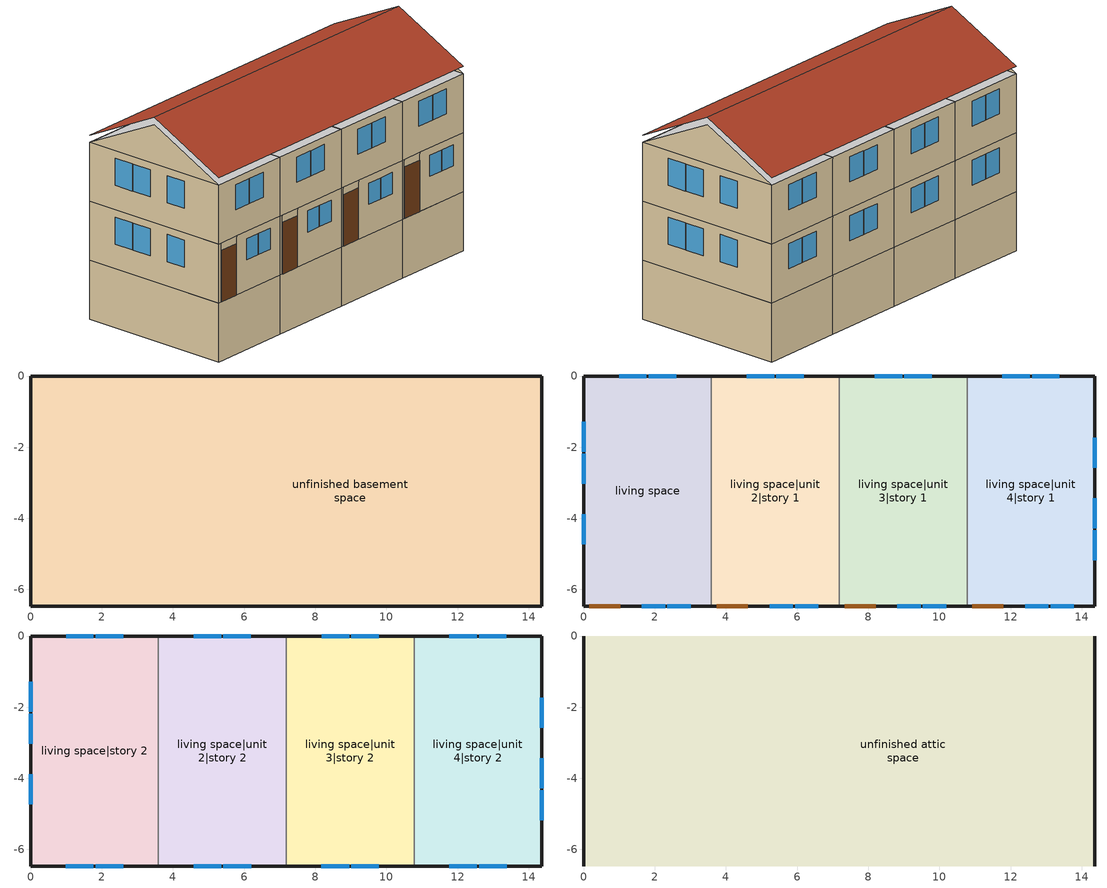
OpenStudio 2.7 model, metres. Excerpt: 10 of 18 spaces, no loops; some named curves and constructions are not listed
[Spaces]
unfinished basement space
 floor foundation (FloorFndGrndUnfinB): 0,-6.47 0,0 3.59,0 3.59,-6.47 z-2.44
 floor foundation (FloorFndGrndUnfinB 3): 3.59,-6.47 3.59,0 7.18,0 7.18,-6.47 z-2.44
 floor foundation (FloorFndGrndUnfinB 1): 7.18,-6.47 7.18,0 10.78,0 10.78,-6.47 z-2.44
 floor foundation (FloorFndGrndUnfinB 2): 10.78,-6.47 10.78,0 14.37,0 14.37,-6.47 z-2.44
 wall foundation (WallFndGrndUnfinB): 3.59,0 0,0 0,-6.47 3.59,-6.47 z-2.44:0
 wall foundation (WallFndGrndUnfinB 3): 3.59,-6.47 7.18,-6.47 / 7.18,0 3.59,0 z-2.44:0
 wall foundation (WallFndGrndUnfinB 1): 7.18,-6.47 10.78,-6.47 / 10.78,0 7.18,0 z-2.44:0
 wall foundation (WallFndGrndUnfinB 2): 10.78,-6.47 14.37,-6.47 14.37,0 10.78,0 z-2.44:0
living space
 floor to unfinished basement space (FloorUnfinBInsFin Reversed): 0,-6.47 0,0 3.59,0 3.59,-6.47 z0
 wall outside (WallExtInsFin): 3.59,0 0,0 0,-6.47 0.13,-6.47 1.05,-6.47 3.59,-6.47 z0:2.44
 wall to living space|unit 2|story 1 (WallIntFinUninsFin Reversed): 3.59,-6.47 3.59,0 z0:2.44
 window (WindowConstruction): 1.64,-6.47 2.29,-6.47 / 2.35,-6.47 3,-6.47 z1.26:2.13; 2.6,0 1.83,0 / 1.77,0 1,0 z1.11:2.13; 0,-1.28 0,-2.12 / 0,-2.19 0,-3.03 / 0,-3.89 0,-4.73 z1.01:2.13
 door (Door): 0.15,-6.47 1.02,-6.47 z0:2.13
living space|unit 2|story 1
 floor to unfinished basement space (FloorUnfinBInsFin Reversed): 3.59,-6.47 3.59,0 7.18,0 7.18,-6.47 z0
 wall outside (WallExtInsFin): 7.18,0 3.59,0 / 3.59,-6.47 3.72,-6.47 4.64,-6.47 7.18,-6.47 z0:2.44
 wall to living space|unit 3|story 1 (WallIntFinUninsFin Reversed): 7.18,-6.47 7.18,0 z0:2.44
 window (WindowConstruction): 5.23,-6.47 5.88,-6.47 / 5.94,-6.47 6.6,-6.47 z1.26:2.13; 6.19,0 5.42,0 / 5.36,0 4.59,0 z1.11:2.13
 door (Door): 3.74,-6.47 4.62,-6.47 z0:2.13
living space|unit 3|story 1
 floor to unfinished basement space (FloorUnfinBInsFin Reversed): 7.18,-6.47 7.18,0 10.78,0 10.78,-6.47 z0
 wall outside (WallExtInsFin): 10.78,0 7.18,0 / 7.18,-6.47 7.31,-6.47 8.23,-6.47 10.78,-6.47 z0:2.44
 wall to living space|unit 4|story 1 (WallIntFinUninsFin Reversed): 10.78,-6.47 10.78,0 z0:2.44
 window (WindowConstruction): 8.82,-6.47 9.47,-6.47 / 9.54,-6.47 10.19,-6.47 z1.26:2.13; 9.78,0 9.01,0 / 8.95,0 8.18,0 z1.11:2.13
 door (Door): 7.34,-6.47 8.21,-6.47 z0:2.13
living space|unit 4|story 1
 floor to unfinished basement space (FloorUnfinBInsFin Reversed): 10.78,-6.47 10.78,0 14.37,0 14.37,-6.47 z0
 wall outside (WallExtInsFin): 10.78,-6.47 10.9,-6.47 11.82,-6.47 14.37,-6.47 14.37,0 10.78,0 z0:2.44
 window (WindowConstruction): 12.41,-6.47 13.07,-6.47 / 13.13,-6.47 13.78,-6.47 z1.26:2.13; 13.37,0 12.6,0 / 12.54,0 11.77,0 z1.11:2.13; 14.37,-5.18 14.37,-4.34 / 14.37,-4.28 14.37,-3.44 / 14.37,-2.58 14.37,-1.73 z1.01:2.13
 door (Door): 10.93,-6.47 11.8,-6.47 z0:2.13
living space|story 2
 floor to living space (FloorFinUninsFin): 0,-6.47 0,0 3.59,0 3.59,-6.47 z2.44
 wall outside (WallExtInsFin): 3.59,0 0,0 0,-6.47 3.59,-6.47 z2.44:4.88
 wall to living space|unit 2|story 2 (WallIntFinUninsFin Reversed): 3.59,-6.47 3.59,0 z2.44:4.88
 window (WindowConstruction): 0.99,-6.47 1.77,-6.47 / 1.83,-6.47 2.6,-6.47 z3.54:4.57; 2.6,0 1.83,0 / 1.77,0 1,0 z3.55:4.57; 0,-1.28 0,-2.12 / 0,-2.19 0,-3.03 / 0,-3.89 0,-4.73 z3.45:4.57
living space|unit 2|story 2
 floor to living space|unit 2|story 1 (FloorFinUninsFin): 3.59,-6.47 3.59,0 7.18,0 7.18,-6.47 z2.44
 wall outside (WallExtInsFin): 3.59,-6.47 7.18,-6.47 / 7.18,0 3.59,0 z2.44:4.88
 wall to living space|unit 3|story 2 (WallIntFinUninsFin Reversed): 7.18,-6.47 7.18,0 z2.44:4.88
 window (WindowConstruction): 4.58,-6.47 5.36,-6.47 / 5.42,-6.47 6.2,-6.47 z3.54:4.57; 6.19,0 5.42,0 / 5.36,0 4.59,0 z3.55:4.57
living space|unit 3|story 2
 floor to living space|unit 3|story 1 (FloorFinUninsFin): 7.18,-6.47 7.18,0 10.78,0 10.78,-6.47 z2.44
 wall outside (WallExtInsFin): 7.18,-6.47 10.78,-6.47 / 10.78,0 7.18,0 z2.44:4.88
 wall to living space|unit 4|story 2 (WallIntFinUninsFin Reversed): 10.78,-6.47 10.78,0 z2.44:4.88
 window (WindowConstruction): 8.17,-6.47 8.95,-6.47 / 9.01,-6.47 9.79,-6.47 z3.54:4.57; 9.78,0 9.01,0 / 8.95,0 8.18,0 z3.55:4.57
living space|unit 4|story 2
 floor to living space|unit 4|story 1 (FloorFinUninsFin): 10.78,-6.47 10.78,0 14.37,0 14.37,-6.47 z2.44
 wall outside (WallExtInsFin): 10.78,-6.47 14.37,-6.47 14.37,0 10.78,0 z2.44:4.88
 window (WindowConstruction): 11.76,-6.47 12.54,-6.47 / 12.6,-6.47 13.38,-6.47 z3.54:4.57; 13.37,0 12.6,0 / 12.54,0 11.77,0 z3.55:4.57; 14.37,-5.18 14.37,-4.34 / 14.37,-4.28 14.37,-3.44 / 14.37,-2.58 14.37,-1.73 z3.45:4.57
unfinished attic space
 floor to living space|story 2 (FloorFinInsUnfinAttic): 3.59,0 3.59,-6.47 0,-6.47 0,0 z4.88
 floor to living space|unit 2|story 2 (FloorFinInsUnfinAttic): 7.18,0 7.18,-6.47 3.59,-6.47 3.59,0 z4.88
 floor to living space|unit 3|story 2 (FloorFinInsUnfinAttic): 10.78,0 10.78,-6.47 7.18,-6.47 7.18,0 z4.88
 floor to living space|unit 4|story 2 (FloorFinInsUnfinAttic): 14.37,0 14.37,-6.47 10.78,-6.47 10.78,0 z4.88
 wall outside (WallExtUninsUnfin): 0,-3.23,6.49 0,0,4.88 0,-6.47,4.88; 14.37,-3.23,6.49 14.37,-6.47,4.88 14.37,0,4.88
 roof outside (RoofUnfinInsExt): 0,-3.23,6.8 14.37,-3.23,6.8 14.37,0,5.18 0,0,5.18; 14.37,-3.23,6.8 0,-3.23,6.8 0,-6.47,5.18 14.37,-6.47,5.18
[Construction]
FloorFinInsUnfinAttic Reversed: Drywall 0.5 in., FloorUATrussandIns, FloorUAAdditionalCeilingIns
WallIntFinUninsFin: Vinyl, Light, WallStudAndCavity 2, Drywall 0.5 in.
FloorUnfinBInsFin: FloorIns, RoofSheathing, Wood Floor, Floor Covering
FloorFinUninsFin Reversed: Floor Covering, Wood Floor, RoofSheathing, FloorFinStudAndAirFloor, Drywall 0.5 in.
[EnergyManagementSystem:Actuator]
Name | Actuated Component | Actuated Component Type | Actuated Component Control Type
res_ds_res_ashp_unit_2_clg_asys_SupSLkToAhEq_act | res ds res ashp_unit 2 clg asys SupSLkToAhEq | OtherEquipment | Power Level
res_ds_res_ashp_unit_2_clg_asys_SupLatLkToAhEq_act | res ds res ashp_unit 2 clg asys SupLatLkToAhEq | OtherEquipment | Power Level
res_ds_res_ashp_unit_2_clg_asys_RetSLkEq_act | res ds res ashp_unit 2 clg asys RetSLkEq | OtherEquipment | Power Level
res_ds_res_ashp_unit_2_clg_asys_RetLatLkEq_act | res ds res ashp_unit 2 clg asys RetLatLkEq | OtherEquipment | Power Level
res_ds_res_ashp_unit_2_clg_asys_AhToLivMix_act | res ds res ashp_unit 2 clg asys AhToLivMix | ZoneMixing | Air Exchange Flow Rate
res_ds_res_ashp_unit_2_clg_asys_LivToAhMix_act | res ds res ashp_unit 2 clg asys LivToAhMix | ZoneMixing | Air Exchange Flow Rate
res_ds_res_ashp_unit_2_htg_asys_SupSLkToLvEq_act | res ds res ashp_unit 2 htg asys SupSLkToLvEq | OtherEquipment | Power Level
res_ds_res_ashp_unit_2_htg_asys_SupLatLkToLvEq_act | res ds res ashp_unit 2 htg asys SupLatLkToLvEq | OtherEquipment | Power Level
res_ds_res_ashp_unit_2_htg_asys_SupDCnToLvEq_act | res ds res ashp_unit 2 htg asys SupDCnToLvEq | OtherEquipment | Power Level
res_ds_res_ashp_unit_2_htg_asys_SupDCnToAhEq_act | res ds res ashp_unit 2 htg asys SupDCnToAhEq | OtherEquipment | Power Level
res_ds_res_ashp_unit_2_htg_asys_RetDCnToPlEq_act | res ds res ashp_unit 2 htg asys RetDCnToPlEq | OtherEquipment | Power Level
res_ds_res_ashp_unit_2_htg_asys_RetDCnToAhEquip_act | res ds res ashp_unit 2 htg asys RetDCnToAhEquip | OtherEquipment | Power Level
res_ds_res_ashp_unit_2_htg_asys_SupSLkToAhEq_act | res ds res ashp_unit 2 htg asys SupSLkToAhEq | OtherEquipment | Power Level
res_ds_res_ashp_unit_2_htg_asys_SupLatLkToAhEq_act | res ds res ashp_unit 2 htg asys SupLatLkToAhEq | OtherEquipment | Power Level
res_ds_res_ashp_unit_2_htg_asys_RetSLkEq_act | res ds res ashp_unit 2 htg asys RetSLkEq | OtherEquipment | Power Level
res_ds_res_ashp_unit_2_htg_asys_RetLatLkEq_act | res ds res ashp_unit 2 htg asys RetLatLkEq | OtherEquipment | Power Level
res_ds_res_ashp_unit_2_htg_asys_AhToLivMix_act | res ds res ashp_unit 2 htg asys AhToLivMix | ZoneMixing | Air Exchange Flow Rate
res_ds_res_ashp_unit_2_htg_asys_LivToAhMix_act | res ds res ashp_unit 2 htg asys LivToAhMix | ZoneMixing | Air Exchange Flow Rate
res_infil_2_house_fan_act | res infil_2 house fan | ElectricEquipment | Electric Power Level
res_infil_2_range_fan_act | res infil_2 range fan | ElectricEquipment | Electric Power Level
res_infil_2_bath_fan_act | res infil_2 bath fan | ElectricEquipment | Electric Power Level
res_infil_2_flow_act | res infil_2 flow | Zone Infiltration | Air Exchange Flow Rate
res_nv_4_flow_act | res nv_4 flow | Zone Infiltration | Air Exchange Flow Rate
res_ds_res_ashp_unit_4_clg_asys_SupSLkToLvEq_act | res ds res ashp_unit 4 clg asys SupSLkToLvEq | OtherEquipment | Power Level
res_ds_res_ashp_unit_4_clg_asys_SupLatLkToLvEq_act | res ds res ashp_unit 4 clg asys SupLatLkToLvEq | OtherEquipment | Power Level
res_ds_res_ashp_unit_4_clg_asys_SupDCnToLvEq_act | res ds res ashp_unit 4 clg asys SupDCnToLvEq | OtherEquipment | Power Level
res_ds_res_ashp_unit_4_clg_asys_SupDCnToAhEq_act | res ds res ashp_unit 4 clg asys SupDCnToAhEq | OtherEquipment | Power Level
res_ds_res_ashp_unit_4_clg_asys_RetDCnToPlEq_act | res ds res ashp_unit 4 clg asys RetDCnToPlEq | OtherEquipment | Power Level
res_ds_res_ashp_unit_4_clg_asys_RetDCnToAhEquip_act | res ds res ashp_unit 4 clg asys RetDCnToAhEquip | OtherEquipment | Power Level
res_ds_res_ashp_unit_4_clg_asys_SupSLkToAhEq_act | res ds res ashp_unit 4 clg asys SupSLkToAhEq | OtherEquipment | Power Level
res_ds_res_ashp_unit_4_clg_asys_SupLatLkToAhEq_act | res ds res ashp_unit 4 clg asys SupLatLkToAhEq | OtherEquipment | Power Level
res_ds_res_ashp_unit_4_clg_asys_RetSLkEq_act | res ds res ashp_unit 4 clg asys RetSLkEq | OtherEquipment | Power Level
res_ds_res_ashp_unit_4_clg_asys_RetLatLkEq_act | res ds res ashp_unit 4 clg asys RetLatLkEq | OtherEquipment | Power Level
res_ds_res_ashp_unit_4_clg_asys_AhToLivMix_act | res ds res ashp_unit 4 clg asys AhToLivMix | ZoneMixing | Air Exchange Flow Rate
res_ds_res_ashp_unit_4_clg_asys_LivToAhMix_act | res ds res ashp_unit 4 clg asys LivToAhMix | ZoneMixing | Air Exchange Flow Rate
res_ds_res_ashp_unit_4_htg_asys_SupSLkToLvEq_act | res ds res ashp_unit 4 htg asys SupSLkToLvEq | OtherEquipment | Power Level
res_ds_res_ashp_unit_4_htg_asys_SupLatLkToLvEq_act | res ds res ashp_unit 4 htg asys SupLatLkToLvEq | OtherEquipment | Power Level
res_ds_res_ashp_unit_4_htg_asys_SupDCnToLvEq_act | res ds res ashp_unit 4 htg asys SupDCnToLvEq | OtherEquipment | Power Level
res_ds_res_ashp_unit_4_htg_asys_SupDCnToAhEq_act | res ds res ashp_unit 4 htg asys SupDCnToAhEq | OtherEquipment | Power Level
res_ds_res_ashp_unit_4_htg_asys_RetDCnToPlEq_act | res ds res ashp_unit 4 htg asys RetDCnToPlEq | OtherEquipment | Power Level
res_ds_res_ashp_unit_4_htg_asys_RetDCnToAhEquip_act | res ds res ashp_unit 4 htg asys RetDCnToAhEquip | OtherEquipment | Power Level
res_ds_res_ashp_unit_4_htg_asys_SupSLkToAhEq_act | res ds res ashp_unit 4 htg asys SupSLkToAhEq | OtherEquipment | Power Level
res_ds_res_ashp_unit_4_htg_asys_SupLatLkToAhEq_act | res ds res ashp_unit 4 htg asys SupLatLkToAhEq | OtherEquipment | Power Level
res_ds_res_ashp_unit_4_htg_asys_RetSLkEq_act | res ds res ashp_unit 4 htg asys RetSLkEq | OtherEquipment | Power Level
res_ds_res_ashp_unit_4_htg_asys_RetLatLkEq_act | res ds res ashp_unit 4 htg asys RetLatLkEq | OtherEquipment | Power Level
res_ds_res_ashp_unit_4_htg_asys_AhToLivMix_act | res ds res ashp_unit 4 htg asys AhToLivMix | ZoneMixing | Air Exchange Flow Rate
res_ds_res_ashp_unit_4_htg_asys_LivToAhMix_act | res ds res ashp_unit 4 htg asys LivToAhMix | ZoneMixing | Air Exchange Flow Rate
res_infil_4_house_fan_act | res infil_4 house fan | ElectricEquipment | Electric Power Level
res_infil_4_range_fan_act | res infil_4 range fan | ElectricEquipment | Electric Power Level
res_infil_4_bath_fan_act | res infil_4 bath fan | ElectricEquipment | Electric Power Level
res_infil_4_flow_act | res infil_4 flow | Zone Infiltration | Air Exchange Flow Rate
[EnergyManagementSystem:Program]
res_wh_1_InletAir: Set T_hpwh_inlet_0 = res_wh_1_amb_temp; Set res_wh_1_Tamb_act = T_hpwh_inlet_0; Set res_wh_1_RHamb_act = res_wh_1_amb_rh/100; Set temp1=(res_wh_1_tl*1.0)+res_wh_1_fan_pwr*1.0; Set res_wh_1_sens_act = 0-(res_wh_1_sens_cool*1.0)-temp1; Set res_wh_1_lat_act = 0 - res_wh_1_lat_cool * 1.0
res_wh_1_Control: Set res_wh_1_UESchedOverride = 49.78; Set res_wh_1_HPSchedOverride = 51.67; Set UEMax_0 = (@TrendMax res_wh_1_UETrend 2); Set LEMax_0 = (@TrendMax res_wh_1_LETrend 2); Set ElemOn_0 = (@Max UEMax_0 LEMax_0); If (res_wh_1_T_ctrl<40.38) || ((ElemOn_0>0) && (res_wh_1_T_ctrl<51.28)); Set res_wh_1_LESchedOverride = 70; Set res_wh_1_HPSchedOverride = 0; Else; Set res_wh_1_LESchedOverride = 0; Set res_wh_1_HPSchedOverride = 51.67; EndIf
res_wh_3_InletAir: Set T_hpwh_inlet_1 = res_wh_3_amb_temp; Set res_wh_3_Tamb_act = T_hpwh_inlet_1; Set res_wh_3_RHamb_act = res_wh_3_amb_rh/100; Set temp1=(res_wh_3_tl*1.0)+res_wh_3_fan_pwr*1.0; Set res_wh_3_sens_act = 0-(res_wh_3_sens_cool*1.0)-temp1; Set res_wh_3_lat_act = 0 - res_wh_3_lat_cool * 1.0
res_wh_3_Control: Set res_wh_3_UESchedOverride = 49.78; Set res_wh_3_HPSchedOverride = 51.67; Set UEMax_1 = (@TrendMax res_wh_3_UETrend 2); Set LEMax_1 = (@TrendMax res_wh_3_LETrend 2); Set ElemOn_1 = (@Max UEMax_1 LEMax_1); If (res_wh_3_T_ctrl<40.38) || ((ElemOn_1>0) && (res_wh_3_T_ctrl<51.28)); Set res_wh_3_LESchedOverride = 70; Set res_wh_3_HPSchedOverride = 0; Else; Set res_wh_3_LESchedOverride = 0; Set res_wh_3_HPSchedOverride = 51.67; EndIf
res_wh_2_InletAir: Set T_hpwh_inlet_2 = res_wh_2_amb_temp; Set res_wh_2_Tamb_act = T_hpwh_inlet_2; Set res_wh_2_RHamb_act = res_wh_2_amb_rh/100; Set temp1=(res_wh_2_tl*1.0)+res_wh_2_fan_pwr*1.0; Set res_wh_2_sens_act = 0-(res_wh_2_sens_cool*1.0)-temp1; Set res_wh_2_lat_act = 0 - res_wh_2_lat_cool * 1.0
res_wh_2_Control: Set res_wh_2_UESchedOverride = 49.78; Set res_wh_2_HPSchedOverride = 51.67; Set UEMax_2 = (@TrendMax res_wh_2_UETrend 2); Set LEMax_2 = (@TrendMax res_wh_2_LETrend 2); Set ElemOn_2 = (@Max UEMax_2 LEMax_2); If (res_wh_2_T_ctrl<40.38) || ((ElemOn_2>0) && (res_wh_2_T_ctrl<51.28)); Set res_wh_2_LESchedOverride = 70; Set res_wh_2_HPSchedOverride = 0; Else; Set res_wh_2_LESchedOverride = 0; Set res_wh_2_HPSchedOverride = 51.67; EndIf
res_wh_4_InletAir: Set T_hpwh_inlet_3 = res_wh_4_amb_temp; Set res_wh_4_Tamb_act = T_hpwh_inlet_3; Set res_wh_4_RHamb_act = res_wh_4_amb_rh/100; Set temp1=(res_wh_4_tl*1.0)+res_wh_4_fan_pwr*1.0; Set res_wh_4_sens_act = 0-(res_wh_4_sens_cool*1.0)-temp1; Set res_wh_4_lat_act = 0 - res_wh_4_lat_cool * 1.0
res_wh_4_Control: Set res_wh_4_UESchedOverride = 49.78; Set res_wh_4_HPSchedOverride = 51.67; Set UEMax_3 = (@TrendMax res_wh_4_UETrend 2); Set LEMax_3 = (@TrendMax res_wh_4_LETrend 2); Set ElemOn_3 = (@Max UEMax_3 LEMax_3); If (res_wh_4_T_ctrl<40.38) || ((ElemOn_3>0) && (res_wh_4_T_ctrl<51.28)); Set res_wh_4_LESchedOverride = 70; Set res_wh_4_HPSchedOverride = 0; Else; Set res_wh_4_LESchedOverride = 0; Set res_wh_4_HPSchedOverride = 51.67; EndIf
res_nv_1_program: Set Tdiff = res_af_1_tin_s-res_af_1_tt_s; Set dT = (@Abs Tdiff); Set pt = (@RhFnTdbWPb res_af_1_tt_s res_nv_wt_s res_nv_pb_s); Set NVA = 4584.793685048608; Set Cs = 0.00017926040778923255; Set Cw = 8.70903777141566e-05; Set MNV = 0.6292632575999998; Set MHR = 0.0115; Set MRH = 0.7; Set temp1 = (res_nv_1_nva_s*NVA); Set SGNV = temp1*((((Cs*dT)+(Cw*(res_af_vw_s^2)))^0.5)/1000); If (res_nv_wt_s<MHR) && (pt<MRH) && (res_af_1_tin_s>res_nv_1_sp_s); Set temp2 = (res_af_1_tin_s-res_nv_1_sp_s); Set NVadj1 = temp2/(res_af_1_tin_s-res_af_1_tt_s); Set NVadj2 = (@Min NVadj1 1); Set NVadj3 = (@Max NVadj2 0); Set NVadj = SGNV*NVadj3; Set res_nv_1_flow_act = (@Min NVadj MNV); Else; Set res_nv_1_flow_act = 0; EndIf
res_ds_res_ashp_htg_asys_program: Set res_ds_res_ashp_htg_asys_AhMfr = res_ds_res_ashp_htg_asys_ah_mfr_s; Set res_ds_res_ashp_htg_asys_FanRtf = res_ds_res_ashp_htg_asys_fan_rtf_s; Set res_ds_res_ashp_htg_asys_AhVfr = res_ds_res_ashp_htg_asys_ah_vfr_s; Set res_ds_res_ashp_htg_asys_AhTt = res_ds_res_ashp_htg_asys_ah_tt_s; Set res_ds_res_ashp_htg_asys_AhWt = res_ds_res_ashp_htg_asys_ah_wt_s; Set res_ds_res_ashp_htg_asys_RaT = res_ds_res_ashp_htg_asys_ra_t_s; Set res_ds_res_ashp_htg_asys_RaW = res_ds_res_ashp_htg_asys_ra_w_s; Set res_ds_res_ashp_htg_asys_AhT = res_ds_res_ashp_htg_asys_ah_t_s; Set res_ds_res_ashp_htg_asys_AhW = res_ds_res_ashp_htg_asys_ah_w_s; Run res_ds_res_ashp_htg_asys_lk_subrout; Set res_ds_res_ashp_htg_asys_SupSLkToLvEq_act = res_ds_res_ashp_htg_asys_SupSLkToLv; Set res_ds_res_ashp_htg_asys_SupLatLkToLvEq_act = res_ds_res_ashp_htg_asys_SupLatLkToLv; Set res_ds_res_ashp_htg_asys_SupDCnToLvEq_act = res_ds_res_ashp_htg_asys_SupDCnToLv; Set res_ds_res_ashp_htg_asys_SupDCnToAhEq_act = res_ds_res_ashp_htg_asys_SupDCnToAh; Set res_ds_res_ashp_htg_asys_SupSLkToAhEq_act = res_ds_res_ashp_htg_asys_SupSLkToAh; Set res_ds_res_ashp_htg_asys_SupLatLkToAhEq_act = res_ds_res_ashp_htg_asys_SupLatLkToAh; Set res_ds_res_ashp_htg_asys_RetSLkEq_act = res_ds_res_ashp_htg_asys_RetSLk; Set res_ds_res_ashp_htg_asys_RetLatLkEq_act = res_ds_res_ashp_htg_asys_RetLatLk; Set res_ds_res_ashp_htg_asys_RetDCnToPlEq_act = res_ds_res_ashp_htg_asys_RetDCnToPl; Set res_ds_res_ashp_htg_asys_RetDCnToAhEquip_act = res_ds_res_ashp_htg_asys_RetDCnToAh; Set res_ds_res_ashp_htg_asys_AhToLivMix_act = res_ds_res_ashp_htg_asys_AhToLiv; Set res_ds_res_ashp_htg_asys_LivToAhMix_act = res_ds_res_ashp_htg_asys_LivToAh
res_ds_res_ashp_clg_asys_program: Set res_ds_res_ashp_clg_asys_AhMfr = res_ds_res_ashp_clg_asys_ah_mfr_s; Set res_ds_res_ashp_clg_asys_FanRtf = res_ds_res_ashp_clg_asys_fan_rtf_s; Set res_ds_res_ashp_clg_asys_AhVfr = res_ds_res_ashp_clg_asys_ah_vfr_s; Set res_ds_res_ashp_clg_asys_AhTt = res_ds_res_ashp_clg_asys_ah_tt_s; Set res_ds_res_ashp_clg_asys_AhWt = res_ds_res_ashp_clg_asys_ah_wt_s; Set res_ds_res_ashp_clg_asys_RaT = res_ds_res_ashp_clg_asys_ra_t_s; Set res_ds_res_ashp_clg_asys_RaW = res_ds_res_ashp_clg_asys_ra_w_s; Set res_ds_res_ashp_clg_asys_AhT = res_ds_res_ashp_clg_asys_ah_t_s; Set res_ds_res_ashp_clg_asys_AhW = res_ds_res_ashp_clg_asys_ah_w_s; Run res_ds_res_ashp_clg_asys_lk_subrout; Set res_ds_res_ashp_clg_asys_SupSLkToLvEq_act = res_ds_res_ashp_clg_asys_SupSLkToLv; Set res_ds_res_ashp_clg_asys_SupLatLkToLvEq_act = res_ds_res_ashp_clg_asys_SupLatLkToLv; Set res_ds_res_ashp_clg_asys_SupDCnToLvEq_act = res_ds_res_ashp_clg_asys_SupDCnToLv; Set res_ds_res_ashp_clg_asys_SupDCnToAhEq_act = res_ds_res_ashp_clg_asys_SupDCnToAh; Set res_ds_res_ashp_clg_asys_SupSLkToAhEq_act = res_ds_res_ashp_clg_asys_SupSLkToAh; Set res_ds_res_ashp_clg_asys_SupLatLkToAhEq_act = res_ds_res_ashp_clg_asys_SupLatLkToAh; Set res_ds_res_ashp_clg_asys_RetSLkEq_act = res_ds_res_ashp_clg_asys_RetSLk; Set res_ds_res_ashp_clg_asys_RetLatLkEq_act = res_ds_res_ashp_clg_asys_RetLatLk; Set res_ds_res_ashp_clg_asys_RetDCnToPlEq_act = res_ds_res_ashp_clg_asys_RetDCnToPl; Set res_ds_res_ashp_clg_asys_RetDCnToAhEquip_act = res_ds_res_ashp_clg_asys_RetDCnToAh; Set res_ds_res_ashp_clg_asys_AhToLivMix_act = res_ds_res_ashp_clg_asys_AhToLiv; Set res_ds_res_ashp_clg_asys_LivToAhMix_act = res_ds_res_ashp_clg_asys_LivToAh
res_infil_1_program: Set p_m = 0.14; Set p_s = 0.22; Set s_m = 270; Set s_s = 370; Set z_m = 9.99744; Set z_s = 4.8768; Set f_t = (((s_m/z_m)^p_m)*((z_s/s_s)^p_s)); Set Tdiff = res_af_1_tin_s-res_af_1_tt_s; Set dT = @Abs Tdiff; Set c = 0.0228; Set Cs = 0.0749; Set Cw = 0.1406; Set n = 0.67; Set sft = (f_t*0.5); Set temp1 = ((c*Cw)*((sft*res_af_vw_s)^(2*n)))^2; Set Qn = (((c*Cs*(dT^n))^2)+temp1)^0.5; Set Tdiff = res_af_1_tin_s-res_af_1_tt_s; Set dT = @Abs Tdiff; Set QWHV = res_infil_1_wh_sch_s*0.0165; Set Qrange = res_infil_1_range_sch_s*0.0472; Set Qdryer = 0.0; Set Qbath = res_infil_1_bath_sch_s*0.0354; Set QhpwhOut = 0; Set QhpwhIn = 0; Set QductsOut = 0; Set QductsIn = 0; Set QductsOut = QductsOut+res_ds_res_ashp_htg_asys_lk_ret_fan_equiv; Set QductsIn = QductsIn+res_ds_res_ashp_htg_asys_lk_sup_fan_equiv; Set QductsOut = QductsOut+res_ds_res_ashp_clg_asys_lk_ret_fan_equiv; Set QductsIn = QductsIn+res_ds_res_ashp_clg_asys_lk_sup_fan_equiv; Set Qout = QWHV+Qrange+Qbath+Qdryer+QhpwhOut+QductsOut; Set Qin = QhpwhIn+QductsIn; Set Qu = (@Abs (Qout-Qin)); Set Qb = (@Min Qout Qin); Set faneff_wh = 0.9438948864000002; Set res_infil_1_house_fan_act = (QWHV*300)/faneff_wh*1; Set faneff_sp = 0.4719474432000001; Set res_infil_1_range_fan_act = (Qrange*300)/faneff_sp; Set res_infil_1_bath_fan_act = (Qbath*300)/faneff_sp; Set Q_acctd_for_elsewhere = QhpwhOut+QhpwhIn+QductsOut+QductsIn; Set res_infil_1_flow_act = (((Qu^2)+(Qn^2))^0.5)-Q_acctd_for_elsewhere; Set res_infil_1_flow_act = (@Max res_infil_1_flow_act 0)
res_nv_3_program: Set Tdiff = res_af_3_tin_s-res_af_3_tt_s; Set dT = (@Abs Tdiff); Set pt = (@RhFnTdbWPb res_af_3_tt_s res_nv_wt_s res_nv_pb_s); Set NVA = 2337.1686753986028; Set Cs = 0.00017926040778923255; Set Cw = 8.70903777141566e-05; Set MNV = 0.6292632576000032; Set MHR = 0.0115; Set MRH = 0.7; Set temp1 = (res_nv_3_nva_s*NVA); Set SGNV = temp1*((((Cs*dT)+(Cw*(res_af_vw_s^2)))^0.5)/1000); If (res_nv_wt_s<MHR) && (pt<MRH) && (res_af_3_tin_s>res_nv_3_sp_s); Set temp2 = (res_af_3_tin_s-res_nv_3_sp_s); Set NVadj1 = temp2/(res_af_3_tin_s-res_af_3_tt_s); Set NVadj2 = (@Min NVadj1 1); Set NVadj3 = (@Max NVadj2 0); Set NVadj = SGNV*NVadj3; Set res_nv_3_flow_act = (@Min NVadj MNV); Else; Set res_nv_3_flow_act = 0; EndIf
res_ds_res_ashp_unit_3_clg_asys_program: Set res_ds_res_ashp_unit_3_clg_asys_AhMfr = res_ds_res_ashp_unit_3_clg_asys_ah_mfr_s; Set res_ds_res_ashp_unit_3_clg_asys_FanRtf = res_ds_res_ashp_unit_3_clg_asys_fan_rtf_s; Set res_ds_res_ashp_unit_3_clg_asys_AhVfr = res_ds_res_ashp_unit_3_clg_asys_ah_vfr_s; Set res_ds_res_ashp_unit_3_clg_asys_AhTt = res_ds_res_ashp_unit_3_clg_asys_ah_tt_s; Set res_ds_res_ashp_unit_3_clg_asys_AhWt = res_ds_res_ashp_unit_3_clg_asys_ah_wt_s; Set res_ds_res_ashp_unit_3_clg_asys_RaT = res_ds_res_ashp_unit_3_clg_asys_ra_t_s; Set res_ds_res_ashp_unit_3_clg_asys_RaW = res_ds_res_ashp_unit_3_clg_asys_ra_w_s; Set res_ds_res_ashp_unit_3_clg_asys_AhT = res_ds_res_ashp_unit_3_clg_asys_ah_t_s; Set res_ds_res_ashp_unit_3_clg_asys_AhW = res_ds_res_ashp_unit_3_clg_asys_ah_w_s; Run res_ds_res_ashp_unit_3_clg_asys_lk_subrout; Set res_ds_res_ashp_unit_3_clg_asys_SupSLkToLvEq_act = res_ds_res_ashp_unit_3_clg_asys_SupSLkToLv; Set res_ds_res_ashp_unit_3_clg_asys_SupLatLkToLvEq_act = res_ds_res_ashp_unit_3_clg_asys_SupLatLkToLv; Set res_ds_res_ashp_unit_3_clg_asys_SupDCnToLvEq_act = res_ds_res_ashp_unit_3_clg_asys_SupDCnToLv; Set res_ds_res_ashp_unit_3_clg_asys_SupDCnToAhEq_act = res_ds_res_ashp_unit_3_clg_asys_SupDCnToAh; Set res_ds_res_ashp_unit_3_clg_asys_SupSLkToAhEq_act = res_ds_res_ashp_unit_3_clg_asys_SupSLkToAh; Set res_ds_res_ashp_unit_3_clg_asys_SupLatLkToAhEq_act = res_ds_res_ashp_unit_3_clg_asys_SupLatLkToAh; Set res_ds_res_ashp_unit_3_clg_asys_RetSLkEq_act = res_ds_res_ashp_unit_3_clg_asys_RetSLk; Set res_ds_res_ashp_unit_3_clg_asys_RetLatLkEq_act = res_ds_res_ashp_unit_3_clg_asys_RetLatLk; Set res_ds_res_ashp_unit_3_clg_asys_RetDCnToPlEq_act = res_ds_res_ashp_unit_3_clg_asys_RetDCnToPl; Set res_ds_res_ashp_unit_3_clg_asys_RetDCnToAhEquip_act = res_ds_res_ashp_unit_3_clg_asys_RetDCnToAh; Set res_ds_res_ashp_unit_3_clg_asys_AhToLivMix_act = res_ds_res_ashp_unit_3_clg_asys_AhToLiv; Set res_ds_res_ashp_unit_3_clg_asys_LivToAhMix_act = res_ds_res_ashp_unit_3_clg_asys_LivToAh
res_ds_res_ashp_unit_3_htg_asys_program: Set res_ds_res_ashp_unit_3_htg_asys_AhMfr = res_ds_res_ashp_unit_3_htg_asys_ah_mfr_s; Set res_ds_res_ashp_unit_3_htg_asys_FanRtf = res_ds_res_ashp_unit_3_htg_asys_fan_rtf_s; Set res_ds_res_ashp_unit_3_htg_asys_AhVfr = res_ds_res_ashp_unit_3_htg_asys_ah_vfr_s; Set res_ds_res_ashp_unit_3_htg_asys_AhTt = res_ds_res_ashp_unit_3_htg_asys_ah_tt_s; Set res_ds_res_ashp_unit_3_htg_asys_AhWt = res_ds_res_ashp_unit_3_htg_asys_ah_wt_s; Set res_ds_res_ashp_unit_3_htg_asys_RaT = res_ds_res_ashp_unit_3_htg_asys_ra_t_s; Set res_ds_res_ashp_unit_3_htg_asys_RaW = res_ds_res_ashp_unit_3_htg_asys_ra_w_s; Set res_ds_res_ashp_unit_3_htg_asys_AhT = res_ds_res_ashp_unit_3_htg_asys_ah_t_s; Set res_ds_res_ashp_unit_3_htg_asys_AhW = res_ds_res_ashp_unit_3_htg_asys_ah_w_s; Run res_ds_res_ashp_unit_3_htg_asys_lk_subrout; Set res_ds_res_ashp_unit_3_htg_asys_SupSLkToLvEq_act = res_ds_res_ashp_unit_3_htg_asys_SupSLkToLv; Set res_ds_res_ashp_unit_3_htg_asys_SupLatLkToLvEq_act = res_ds_res_ashp_unit_3_htg_asys_SupLatLkToLv; Set res_ds_res_ashp_unit_3_htg_asys_SupDCnToLvEq_act = res_ds_res_ashp_unit_3_htg_asys_SupDCnToLv; Set res_ds_res_ashp_unit_3_htg_asys_SupDCnToAhEq_act = res_ds_res_ashp_unit_3_htg_asys_SupDCnToAh; Set res_ds_res_ashp_unit_3_htg_asys_SupSLkToAhEq_act = res_ds_res_ashp_unit_3_htg_asys_SupSLkToAh; Set res_ds_res_ashp_unit_3_htg_asys_SupLatLkToAhEq_act = res_ds_res_ashp_unit_3_htg_asys_SupLatLkToAh; Set res_ds_res_ashp_unit_3_htg_asys_RetSLkEq_act = res_ds_res_ashp_unit_3_htg_asys_RetSLk; Set res_ds_res_ashp_unit_3_htg_asys_RetLatLkEq_act = res_ds_res_ashp_unit_3_htg_asys_RetLatLk; Set res_ds_res_ashp_unit_3_htg_asys_RetDCnToPlEq_act = res_ds_res_ashp_unit_3_htg_asys_RetDCnToPl; Set res_ds_res_ashp_unit_3_htg_asys_RetDCnToAhEquip_act = res_ds_res_ashp_unit_3_htg_asys_RetDCnToAh; Set res_ds_res_ashp_unit_3_htg_asys_AhToLivMix_act = res_ds_res_ashp_unit_3_htg_asys_AhToLiv; Set res_ds_res_ashp_unit_3_htg_asys_LivToAhMix_act = res_ds_res_ashp_unit_3_htg_asys_LivToAh
res_infil_3_program: Set p_m = 0.14; Set p_s = 0.22; Set s_m = 270; Set s_s = 370; Set z_m = 9.99744; Set z_s = 4.8768; Set f_t = (((s_m/z_m)^p_m)*((z_s/s_s)^p_s)); Set Tdiff = res_af_3_tin_s-res_af_3_tt_s; Set dT = @Abs Tdiff; Set c = 0.012; Set Cs = 0.0749; Set Cw = 0.1406; Set n = 0.67; Set sft = (f_t*0.5); Set temp1 = ((c*Cw)*((sft*res_af_vw_s)^(2*n)))^2; Set Qn = (((c*Cs*(dT^n))^2)+temp1)^0.5; Set Tdiff = res_af_3_tin_s-res_af_3_tt_s; Set dT = @Abs Tdiff; Set QWHV = res_infil_3_wh_sch_s*0.0165; Set Qrange = res_infil_3_range_sch_s*0.0472; Set Qdryer = 0.0; Set Qbath = res_infil_3_bath_sch_s*0.0354; Set QhpwhOut = 0; Set QhpwhIn = 0; Set QductsOut = 0; Set QductsIn = 0; Set QductsOut = QductsOut+res_ds_res_ashp_unit_3_clg_asys_lk_ret_fan_equiv; Set QductsIn = QductsIn+res_ds_res_ashp_unit_3_clg_asys_lk_sup_fan_equiv; Set QductsOut = QductsOut+res_ds_res_ashp_unit_3_htg_asys_lk_ret_fan_equiv; Set QductsIn = QductsIn+res_ds_res_ashp_unit_3_htg_asys_lk_sup_fan_equiv; Set Qout = QWHV+Qrange+Qbath+Qdryer+QhpwhOut+QductsOut; Set Qin = QhpwhIn+QductsIn; Set Qu = (@Abs (Qout-Qin)); Set Qb = (@Min Qout Qin); Set faneff_wh = 0.9438948864000002; Set res_infil_3_house_fan_act = (QWHV*300)/faneff_wh*1; Set faneff_sp = 0.4719474432000001; Set res_infil_3_range_fan_act = (Qrange*300)/faneff_sp; Set res_infil_3_bath_fan_act = (Qbath*300)/faneff_sp; Set Q_acctd_for_elsewhere = QhpwhOut+QhpwhIn+QductsOut+QductsIn; Set res_infil_3_flow_act = (((Qu^2)+(Qn^2))^0.5)-Q_acctd_for_elsewhere; Set res_infil_3_flow_act = (@Max res_infil_3_flow_act 0)
res_nv_2_program: Set Tdiff = res_af_2_tin_s-res_af_2_tt_s; Set dT = (@Abs Tdiff); Set pt = (@RhFnTdbWPb res_af_2_tt_s res_nv_wt_s res_nv_pb_s); Set NVA = 2337.1686753986055; Set Cs = 0.00017926040778923255; Set Cw = 8.70903777141566e-05; Set MNV = 0.6292632575999998; Set MHR = 0.0115; Set MRH = 0.7; Set temp1 = (res_nv_2_nva_s*NVA); Set SGNV = temp1*((((Cs*dT)+(Cw*(res_af_vw_s^2)))^0.5)/1000); If (res_nv_wt_s<MHR) && (pt<MRH) && (res_af_2_tin_s>res_nv_2_sp_s); Set temp2 = (res_af_2_tin_s-res_nv_2_sp_s); Set NVadj1 = temp2/(res_af_2_tin_s-res_af_2_tt_s); Set NVadj2 = (@Min NVadj1 1); Set NVadj3 = (@Max NVadj2 0); Set NVadj = SGNV*NVadj3; Set res_nv_2_flow_act = (@Min NVadj MNV); Else; Set res_nv_2_flow_act = 0; EndIf
res_ds_res_ashp_unit_2_clg_asys_program: Set res_ds_res_ashp_unit_2_clg_asys_AhMfr = res_ds_res_ashp_unit_2_clg_asys_ah_mfr_s; Set res_ds_res_ashp_unit_2_clg_asys_FanRtf = res_ds_res_ashp_unit_2_clg_asys_fan_rtf_s; Set res_ds_res_ashp_unit_2_clg_asys_AhVfr = res_ds_res_ashp_unit_2_clg_asys_ah_vfr_s; Set res_ds_res_ashp_unit_2_clg_asys_AhTt = res_ds_res_ashp_unit_2_clg_asys_ah_tt_s; Set res_ds_res_ashp_unit_2_clg_asys_AhWt = res_ds_res_ashp_unit_2_clg_asys_ah_wt_s; Set res_ds_res_ashp_unit_2_clg_asys_RaT = res_ds_res_ashp_unit_2_clg_asys_ra_t_s; Set res_ds_res_ashp_unit_2_clg_asys_RaW = res_ds_res_ashp_unit_2_clg_asys_ra_w_s; Set res_ds_res_ashp_unit_2_clg_asys_AhT = res_ds_res_ashp_unit_2_clg_asys_ah_t_s; Set res_ds_res_ashp_unit_2_clg_asys_AhW = res_ds_res_ashp_unit_2_clg_asys_ah_w_s; Run res_ds_res_ashp_unit_2_clg_asys_lk_subrout; Set res_ds_res_ashp_unit_2_clg_asys_SupSLkToLvEq_act = res_ds_res_ashp_unit_2_clg_asys_SupSLkToLv; Set res_ds_res_ashp_unit_2_clg_asys_SupLatLkToLvEq_act = res_ds_res_ashp_unit_2_clg_asys_SupLatLkToLv; Set res_ds_res_ashp_unit_2_clg_asys_SupDCnToLvEq_act = res_ds_res_ashp_unit_2_clg_asys_SupDCnToLv; Set res_ds_res_ashp_unit_2_clg_asys_SupDCnToAhEq_act = res_ds_res_ashp_unit_2_clg_asys_SupDCnToAh; Set res_ds_res_ashp_unit_2_clg_asys_SupSLkToAhEq_act = res_ds_res_ashp_unit_2_clg_asys_SupSLkToAh; Set res_ds_res_ashp_unit_2_clg_asys_SupLatLkToAhEq_act = res_ds_res_ashp_unit_2_clg_asys_SupLatLkToAh; Set res_ds_res_ashp_unit_2_clg_asys_RetSLkEq_act = res_ds_res_ashp_unit_2_clg_asys_RetSLk; Set res_ds_res_ashp_unit_2_clg_asys_RetLatLkEq_act = res_ds_res_ashp_unit_2_clg_asys_RetLatLk; Set res_ds_res_ashp_unit_2_clg_asys_RetDCnToPlEq_act = res_ds_res_ashp_unit_2_clg_asys_RetDCnToPl; Set res_ds_res_ashp_unit_2_clg_asys_RetDCnToAhEquip_act = res_ds_res_ashp_unit_2_clg_asys_RetDCnToAh; Set res_ds_res_ashp_unit_2_clg_asys_AhToLivMix_act = res_ds_res_ashp_unit_2_clg_asys_AhToLiv; Set res_ds_res_ashp_unit_2_clg_asys_LivToAhMix_act = res_ds_res_ashp_unit_2_clg_asys_LivToAh
res_ds_res_ashp_unit_2_htg_asys_program: Set res_ds_res_ashp_unit_2_htg_asys_AhMfr = res_ds_res_ashp_unit_2_htg_asys_ah_mfr_s; Set res_ds_res_ashp_unit_2_htg_asys_FanRtf = res_ds_res_ashp_unit_2_htg_asys_fan_rtf_s; Set res_ds_res_ashp_unit_2_htg_asys_AhVfr = res_ds_res_ashp_unit_2_htg_asys_ah_vfr_s; Set res_ds_res_ashp_unit_2_htg_asys_AhTt = res_ds_res_ashp_unit_2_htg_asys_ah_tt_s; Set res_ds_res_ashp_unit_2_htg_asys_AhWt = res_ds_res_ashp_unit_2_htg_asys_ah_wt_s; Set res_ds_res_ashp_unit_2_htg_asys_RaT = res_ds_res_ashp_unit_2_htg_asys_ra_t_s; Set res_ds_res_ashp_unit_2_htg_asys_RaW = res_ds_res_ashp_unit_2_htg_asys_ra_w_s; Set res_ds_res_ashp_unit_2_htg_asys_AhT = res_ds_res_ashp_unit_2_htg_asys_ah_t_s; Set res_ds_res_ashp_unit_2_htg_asys_AhW = res_ds_res_ashp_unit_2_htg_asys_ah_w_s; Run res_ds_res_ashp_unit_2_htg_asys_lk_subrout; Set res_ds_res_ashp_unit_2_htg_asys_SupSLkToLvEq_act = res_ds_res_ashp_unit_2_htg_asys_SupSLkToLv; Set res_ds_res_ashp_unit_2_htg_asys_SupLatLkToLvEq_act = res_ds_res_ashp_unit_2_htg_asys_SupLatLkToLv; Set res_ds_res_ashp_unit_2_htg_asys_SupDCnToLvEq_act = res_ds_res_ashp_unit_2_htg_asys_SupDCnToLv; Set res_ds_res_ashp_unit_2_htg_asys_SupDCnToAhEq_act = res_ds_res_ashp_unit_2_htg_asys_SupDCnToAh; Set res_ds_res_ashp_unit_2_htg_asys_SupSLkToAhEq_act = res_ds_res_ashp_unit_2_htg_asys_SupSLkToAh; Set res_ds_res_ashp_unit_2_htg_asys_SupLatLkToAhEq_act = res_ds_res_ashp_unit_2_htg_asys_SupLatLkToAh; Set res_ds_res_ashp_unit_2_htg_asys_RetSLkEq_act = res_ds_res_ashp_unit_2_htg_asys_RetSLk; Set res_ds_res_ashp_unit_2_htg_asys_RetLatLkEq_act = res_ds_res_ashp_unit_2_htg_asys_RetLatLk; Set res_ds_res_ashp_unit_2_htg_asys_RetDCnToPlEq_act = res_ds_res_ashp_unit_2_htg_asys_RetDCnToPl; Set res_ds_res_ashp_unit_2_htg_asys_RetDCnToAhEquip_act = res_ds_res_ashp_unit_2_htg_asys_RetDCnToAh; Set res_ds_res_ashp_unit_2_htg_asys_AhToLivMix_act = res_ds_res_ashp_unit_2_htg_asys_AhToLiv; Set res_ds_res_ashp_unit_2_htg_asys_LivToAhMix_act = res_ds_res_ashp_unit_2_htg_asys_LivToAh
res_infil_2_program: Set p_m = 0.14; Set p_s = 0.22; Set s_m = 270; Set s_s = 370; Set z_m = 9.99744; Set z_s = 4.8768; Set f_t = (((s_m/z_m)^p_m)*((z_s/s_s)^p_s)); Set Tdiff = res_af_2_tin_s-res_af_2_tt_s; Set dT = @Abs Tdiff; Set c = 0.012; Set Cs = 0.0749; Set Cw = 0.1406; Set n = 0.67; Set sft = (f_t*0.5); Set temp1 = ((c*Cw)*((sft*res_af_vw_s)^(2*n)))^2; Set Qn = (((c*Cs*(dT^n))^2)+temp1)^0.5; Set Tdiff = res_af_2_tin_s-res_af_2_tt_s; Set dT = @Abs Tdiff; Set QWHV = res_infil_2_wh_sch_s*0.0165; Set Qrange = res_infil_2_range_sch_s*0.0472; Set Qdryer = 0.0; Set Qbath = res_infil_2_bath_sch_s*0.0354; Set QhpwhOut = 0; Set QhpwhIn = 0; Set QductsOut = 0; Set QductsIn = 0; Set QductsOut = QductsOut+res_ds_res_ashp_unit_2_clg_asys_lk_ret_fan_equiv; Set QductsIn = QductsIn+res_ds_res_ashp_unit_2_clg_asys_lk_sup_fan_equiv; Set QductsOut = QductsOut+res_ds_res_ashp_unit_2_htg_asys_lk_ret_fan_equiv; Set QductsIn = QductsIn+res_ds_res_ashp_unit_2_htg_asys_lk_sup_fan_equiv; Set Qout = QWHV+Qrange+Qbath+Qdryer+QhpwhOut+QductsOut; Set Qin = QhpwhIn+QductsIn; Set Qu = (@Abs (Qout-Qin)); Set Qb = (@Min Qout Qin); Set faneff_wh = 0.9438948864000002; Set res_infil_2_house_fan_act = (QWHV*300)/faneff_wh*1; Set faneff_sp = 0.4719474432000001; Set res_infil_2_range_fan_act = (Qrange*300)/faneff_sp; Set res_infil_2_bath_fan_act = (Qbath*300)/faneff_sp; Set Q_acctd_for_elsewhere = QhpwhOut+QhpwhIn+QductsOut+QductsIn; Set res_infil_2_flow_act = (((Qu^2)+(Qn^2))^0.5)-Q_acctd_for_elsewhere; Set res_infil_2_flow_act = (@Max res_infil_2_flow_act 0)
res_nv_4_program: Set Tdiff = res_af_4_tin_s-res_af_4_tt_s; Set dT = (@Abs Tdiff); Set pt = (@RhFnTdbWPb res_af_4_tt_s res_nv_wt_s res_nv_pb_s); Set NVA = 4584.793685048653; Set Cs = 0.00017926040778923255; Set Cw = 8.70903777141566e-05; Set MNV = 0.6292632575999891; Set MHR = 0.0115; Set MRH = 0.7; Set temp1 = (res_nv_4_nva_s*NVA); Set SGNV = temp1*((((Cs*dT)+(Cw*(res_af_vw_s^2)))^0.5)/1000); If (res_nv_wt_s<MHR) && (pt<MRH) && (res_af_4_tin_s>res_nv_4_sp_s); Set temp2 = (res_af_4_tin_s-res_nv_4_sp_s); Set NVadj1 = temp2/(res_af_4_tin_s-res_af_4_tt_s); Set NVadj2 = (@Min NVadj1 1); Set NVadj3 = (@Max NVadj2 0); Set NVadj = SGNV*NVadj3; Set res_nv_4_flow_act = (@Min NVadj MNV); Else; Set res_nv_4_flow_act = 0; EndIf
res_ds_res_ashp_unit_4_clg_asys_program: Set res_ds_res_ashp_unit_4_clg_asys_AhMfr = res_ds_res_ashp_unit_4_clg_asys_ah_mfr_s; Set res_ds_res_ashp_unit_4_clg_asys_FanRtf = res_ds_res_ashp_unit_4_clg_asys_fan_rtf_s; Set res_ds_res_ashp_unit_4_clg_asys_AhVfr = res_ds_res_ashp_unit_4_clg_asys_ah_vfr_s; Set res_ds_res_ashp_unit_4_clg_asys_AhTt = res_ds_res_ashp_unit_4_clg_asys_ah_tt_s; Set res_ds_res_ashp_unit_4_clg_asys_AhWt = res_ds_res_ashp_unit_4_clg_asys_ah_wt_s; Set res_ds_res_ashp_unit_4_clg_asys_RaT = res_ds_res_ashp_unit_4_clg_asys_ra_t_s; Set res_ds_res_ashp_unit_4_clg_asys_RaW = res_ds_res_ashp_unit_4_clg_asys_ra_w_s; Set res_ds_res_ashp_unit_4_clg_asys_AhT = res_ds_res_ashp_unit_4_clg_asys_ah_t_s; Set res_ds_res_ashp_unit_4_clg_asys_AhW = res_ds_res_ashp_unit_4_clg_asys_ah_w_s; Run res_ds_res_ashp_unit_4_clg_asys_lk_subrout; Set res_ds_res_ashp_unit_4_clg_asys_SupSLkToLvEq_act = res_ds_res_ashp_unit_4_clg_asys_SupSLkToLv; Set res_ds_res_ashp_unit_4_clg_asys_SupLatLkToLvEq_act = res_ds_res_ashp_unit_4_clg_asys_SupLatLkToLv; Set res_ds_res_ashp_unit_4_clg_asys_SupDCnToLvEq_act = res_ds_res_ashp_unit_4_clg_asys_SupDCnToLv; Set res_ds_res_ashp_unit_4_clg_asys_SupDCnToAhEq_act = res_ds_res_ashp_unit_4_clg_asys_SupDCnToAh; Set res_ds_res_ashp_unit_4_clg_asys_SupSLkToAhEq_act = res_ds_res_ashp_unit_4_clg_asys_SupSLkToAh; Set res_ds_res_ashp_unit_4_clg_asys_SupLatLkToAhEq_act = res_ds_res_ashp_unit_4_clg_asys_SupLatLkToAh; Set res_ds_res_ashp_unit_4_clg_asys_RetSLkEq_act = res_ds_res_ashp_unit_4_clg_asys_RetSLk; Set res_ds_res_ashp_unit_4_clg_asys_RetLatLkEq_act = res_ds_res_ashp_unit_4_clg_asys_RetLatLk; Set res_ds_res_ashp_unit_4_clg_asys_RetDCnToPlEq_act = res_ds_res_ashp_unit_4_clg_asys_RetDCnToPl; Set res_ds_res_ashp_unit_4_clg_asys_RetDCnToAhEquip_act = res_ds_res_ashp_unit_4_clg_asys_RetDCnToAh; Set res_ds_res_ashp_unit_4_clg_asys_AhToLivMix_act = res_ds_res_ashp_unit_4_clg_asys_AhToLiv; Set res_ds_res_ashp_unit_4_clg_asys_LivToAhMix_act = res_ds_res_ashp_unit_4_clg_asys_LivToAh
res_ds_res_ashp_unit_4_htg_asys_program: Set res_ds_res_ashp_unit_4_htg_asys_AhMfr = res_ds_res_ashp_unit_4_htg_asys_ah_mfr_s; Set res_ds_res_ashp_unit_4_htg_asys_FanRtf = res_ds_res_ashp_unit_4_htg_asys_fan_rtf_s; Set res_ds_res_ashp_unit_4_htg_asys_AhVfr = res_ds_res_ashp_unit_4_htg_asys_ah_vfr_s; Set res_ds_res_ashp_unit_4_htg_asys_AhTt = res_ds_res_ashp_unit_4_htg_asys_ah_tt_s; Set res_ds_res_ashp_unit_4_htg_asys_AhWt = res_ds_res_ashp_unit_4_htg_asys_ah_wt_s; Set res_ds_res_ashp_unit_4_htg_asys_RaT = res_ds_res_ashp_unit_4_htg_asys_ra_t_s; Set res_ds_res_ashp_unit_4_htg_asys_RaW = res_ds_res_ashp_unit_4_htg_asys_ra_w_s; Set res_ds_res_ashp_unit_4_htg_asys_AhT = res_ds_res_ashp_unit_4_htg_asys_ah_t_s; Set res_ds_res_ashp_unit_4_htg_asys_AhW = res_ds_res_ashp_unit_4_htg_asys_ah_w_s; Run res_ds_res_ashp_unit_4_htg_asys_lk_subrout; Set res_ds_res_ashp_unit_4_htg_asys_SupSLkToLvEq_act = res_ds_res_ashp_unit_4_htg_asys_SupSLkToLv; Set res_ds_res_ashp_unit_4_htg_asys_SupLatLkToLvEq_act = res_ds_res_ashp_unit_4_htg_asys_SupLatLkToLv; Set res_ds_res_ashp_unit_4_htg_asys_SupDCnToLvEq_act = res_ds_res_ashp_unit_4_htg_asys_SupDCnToLv; Set res_ds_res_ashp_unit_4_htg_asys_SupDCnToAhEq_act = res_ds_res_ashp_unit_4_htg_asys_SupDCnToAh; Set res_ds_res_ashp_unit_4_htg_asys_SupSLkToAhEq_act = res_ds_res_ashp_unit_4_htg_asys_SupSLkToAh; Set res_ds_res_ashp_unit_4_htg_asys_SupLatLkToAhEq_act = res_ds_res_ashp_unit_4_htg_asys_SupLatLkToAh; Set res_ds_res_ashp_unit_4_htg_asys_RetSLkEq_act = res_ds_res_ashp_unit_4_htg_asys_RetSLk; Set res_ds_res_ashp_unit_4_htg_asys_RetLatLkEq_act = res_ds_res_ashp_unit_4_htg_asys_RetLatLk; Set res_ds_res_ashp_unit_4_htg_asys_RetDCnToPlEq_act = res_ds_res_ashp_unit_4_htg_asys_RetDCnToPl; Set res_ds_res_ashp_unit_4_htg_asys_RetDCnToAhEquip_act = res_ds_res_ashp_unit_4_htg_asys_RetDCnToAh; Set res_ds_res_ashp_unit_4_htg_asys_AhToLivMix_act = res_ds_res_ashp_unit_4_htg_asys_AhToLiv; Set res_ds_res_ashp_unit_4_htg_asys_LivToAhMix_act = res_ds_res_ashp_unit_4_htg_asys_LivToAh
res_infil_4_program: Set p_m = 0.14; Set p_s = 0.22; Set s_m = 270; Set s_s = 370; Set z_m = 9.99744; Set z_s = 4.8768; Set f_t = (((s_m/z_m)^p_m)*((z_s/s_s)^p_s)); Set Tdiff = res_af_4_tin_s-res_af_4_tt_s; Set dT = @Abs Tdiff; Set c = 0.0228; Set Cs = 0.0749; Set Cw = 0.1406; Set n = 0.67; Set sft = (f_t*0.5); Set temp1 = ((c*Cw)*((sft*res_af_vw_s)^(2*n)))^2; Set Qn = (((c*Cs*(dT^n))^2)+temp1)^0.5; Set Tdiff = res_af_4_tin_s-res_af_4_tt_s; Set dT = @Abs Tdiff; Set QWHV = res_infil_4_wh_sch_s*0.0165; Set Qrange = res_infil_4_range_sch_s*0.0472; Set Qdryer = 0.0; Set Qbath = res_infil_4_bath_sch_s*0.0354; Set QhpwhOut = 0; Set QhpwhIn = 0; Set QductsOut = 0; Set QductsIn = 0; Set QductsOut = QductsOut+res_ds_res_ashp_unit_4_clg_asys_lk_ret_fan_equiv; Set QductsIn = QductsIn+res_ds_res_ashp_unit_4_clg_asys_lk_sup_fan_equiv; Set QductsOut = QductsOut+res_ds_res_ashp_unit_4_htg_asys_lk_ret_fan_equiv; Set QductsIn = QductsIn+res_ds_res_ashp_unit_4_htg_asys_lk_sup_fan_equiv; Set Qout = QWHV+Qrange+Qbath+Qdryer+QhpwhOut+QductsOut; Set Qin = QhpwhIn+QductsIn; Set Qu = (@Abs (Qout-Qin)); Set Qb = (@Min Qout Qin); Set faneff_wh = 0.9438948864000002; Set res_infil_4_house_fan_act = (QWHV*300)/faneff_wh*1; Set faneff_sp = 0.4719474432000001; Set res_infil_4_range_fan_act = (Qrange*300)/faneff_sp; Set res_infil_4_bath_fan_act = (Qbath*300)/faneff_sp; Set Q_acctd_for_elsewhere = QhpwhOut+QhpwhIn+QductsOut+QductsIn; Set res_infil_4_flow_act = (((Qu^2)+(Qn^2))^0.5)-Q_acctd_for_elsewhere; Set res_infil_4_flow_act = (@Max res_infil_4_flow_act 0)
[EnergyManagementSystem:ProgramCallingManager]
res wh_1 ProgramManager: InsideHVACSystemIterationLoop; res_wh_1_Control; res_wh_1_InletAir
res wh_3 ProgramManager: InsideHVACSystemIterationLoop; res_wh_3_Control; res_wh_3_InletAir
res wh_2 ProgramManager: InsideHVACSystemIterationLoop; res_wh_2_Control; res_wh_2_InletAir
res wh_4 ProgramManager: InsideHVACSystemIterationLoop; res_wh_4_Control; res_wh_4_InletAir
res af_1 program calling manager: BeginTimestepBeforePredictor; res_infil_1_program; res_nv_1_program
res ds res ashp htg asys program calling manager: EndOfSystemTimestepAfterHVACReporting; res_ds_res_ashp_htg_asys_program
res ds res ashp clg asys program calling manager: EndOfSystemTimestepAfterHVACReporting; res_ds_res_ashp_clg_asys_program
res af_3 program calling manager: BeginTimestepBeforePredictor; res_infil_3_program; res_nv_3_program
res ds res ashp_unit 3 clg asys program calling manager: EndOfSystemTimestepAfterHVACReporting; res_ds_res_ashp_unit_3_clg_asys_program
res ds res ashp_unit 3 htg asys program calling manager: EndOfSystemTimestepAfterHVACReporting; res_ds_res_ashp_unit_3_htg_asys_program
res af_2 program calling manager: BeginTimestepBeforePredictor; res_infil_2_program; res_nv_2_program
res ds res ashp_unit 2 clg asys program calling manager: EndOfSystemTimestepAfterHVACReporting; res_ds_res_ashp_unit_2_clg_asys_program
res ds res ashp_unit 2 htg asys program calling manager: EndOfSystemTimestepAfterHVACReporting; res_ds_res_ashp_unit_2_htg_asys_program
res af_4 program calling manager: BeginTimestepBeforePredictor; res_infil_4_program; res_nv_4_program
res ds res ashp_unit 4 clg asys program calling manager: EndOfSystemTimestepAfterHVACReporting; res_ds_res_ashp_unit_4_clg_asys_program
res ds res ashp_unit 4 htg asys program calling manager: EndOfSystemTimestepAfterHVACReporting; res_ds_res_ashp_unit_4_htg_asys_program
[Coil:Heating:DX:MultiSpeed:StageData] Gross Rated Heating Capacity {W}=17584.3; Rated Air Flow Rate {m3/s}=autosize; Rated Supply Air Fan Power Per Volume Flow Rate {W/(m3/s)}=773.3; Rated Waste Heat Fraction of Power Input=0.2
Name | Gross Rated Heating COP {W/W} | Heating Capacity Function of Temperature Curve | Heating Capacity Function of Flow Fraction Curve | Energy Input Ratio Function of Temperature Curve | Energy Input Ratio Function of Flow Fraction Curve | Part Load Fraction Correlation Curve | Waste Heat Function of Temperature Curve
 | 3.97731 | HP_Heat-Cap-fT1 | HP_Heat-CAP-fFF1 | HP_Heat-EIR-fT1 | HP_Heat-EIR-fFF1 | HP_Heat-PLF-fPLR1 | ConstantBiquadratic
 | 3.42544 | HP_Heat-Cap-fT2 | HP_Heat-CAP-fFF2 | HP_Heat-EIR-fT2 | HP_Heat-EIR-fFF2 | HP_Heat-PLF-fPLR2 | ConstantBiquadratic
 | 3.97731 | HP_Heat-Cap-fT1 1 | HP_Heat-CAP-fFF1 1 | HP_Heat-EIR-fT1 1 | HP_Heat-EIR-fFF1 1 | HP_Heat-PLF-fPLR1 1 | ConstantBiquadratic 2
 | 3.42544 | HP_Heat-Cap-fT2 1 | HP_Heat-CAP-fFF2 1 | HP_Heat-EIR-fT2 1 | HP_Heat-EIR-fFF2 1 | HP_Heat-PLF-fPLR2 1 | ConstantBiquadratic 2
 | 3.97731 | HP_Heat-Cap-fT1 2 | HP_Heat-CAP-fFF1 2 | HP_Heat-EIR-fT1 2 | HP_Heat-EIR-fFF1 2 | HP_Heat-PLF-fPLR1 2 | ConstantBiquadratic 4
 | 3.42544 | HP_Heat-Cap-fT2 2 | HP_Heat-CAP-fFF2 2 | HP_Heat-EIR-fT2 2 | HP_Heat-EIR-fFF2 2 | HP_Heat-PLF-fPLR2 2 | ConstantBiquadratic 4
 | 3.97731 | HP_Heat-Cap-fT1 3 | HP_Heat-CAP-fFF1 3 | HP_Heat-EIR-fT1 3 | HP_Heat-EIR-fFF1 3 | HP_Heat-PLF-fPLR1 3 | ConstantBiquadratic 6
 | 3.42544 | HP_Heat-Cap-fT2 3 | HP_Heat-CAP-fFF2 3 | HP_Heat-EIR-fT2 3 | HP_Heat-EIR-fFF2 3 | HP_Heat-PLF-fPLR2 3 | ConstantBiquadratic 6
[AirLoopHVAC:ReturnPlenum]
Name | ThermalZone
res ashp htg asys return plenum | res ds res ashp htg asys ret air zone
res ashp clg asys return plenum | res ds res ashp clg asys ret air zone
res ashp|unit 3 clg asys return plenum | res ds res ashp_unit 3 clg asys ret air zone
res ashp|unit 3 htg asys return plenum | res ds res ashp_unit 3 htg asys ret air zone
res ashp|unit 2 clg asys return plenum | res ds res ashp_unit 2 clg asys ret air zone
res ashp|unit 2 htg asys return plenum | res ds res ashp_unit 2 htg asys ret air zone
res ashp|unit 4 clg asys return plenum | res ds res ashp_unit 4 clg asys ret air zone
res ashp|unit 4 htg asys return plenum | res ds res ashp_unit 4 htg asys ret air zone
